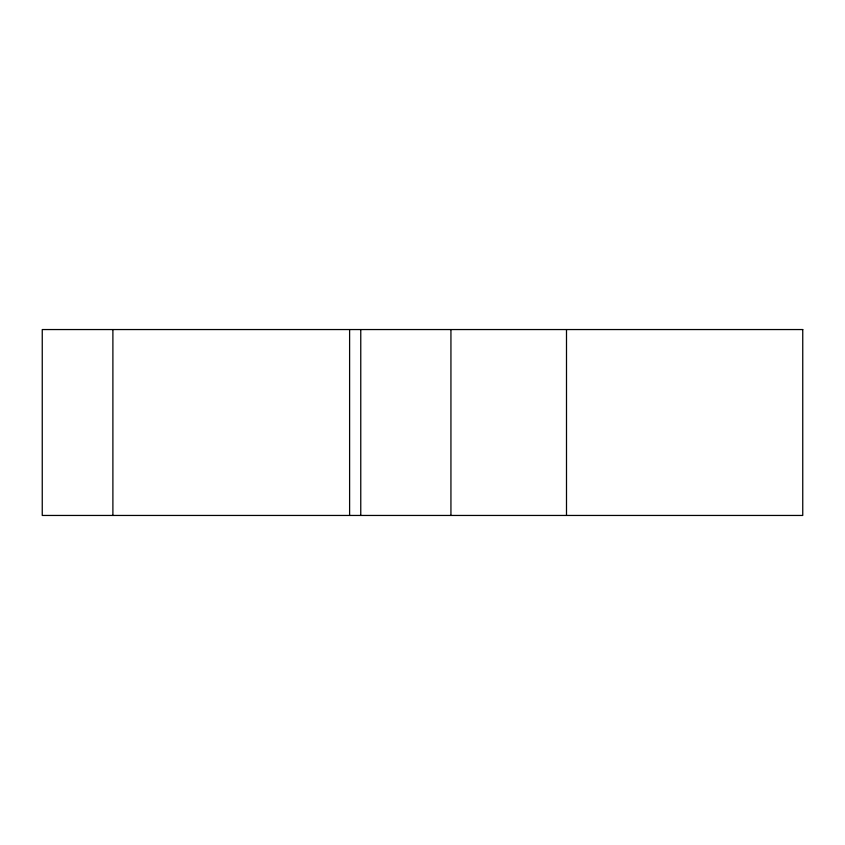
<?xml version="1.0" encoding="UTF-8"?>
<svg xmlns="http://www.w3.org/2000/svg" width="845" height="845" viewBox="0 0 845 845"><rect width="100%" height="100%" fill="white"/><g stroke="black" fill="none" stroke-linecap="round" stroke-linejoin="round"><path stroke-width="1.27" d="M566.499 329.55L566.499 515.45M450.934 329.55L450.934 515.45M360.762 329.55L360.762 515.45M349.608 329.55L349.608 515.45M112.892 329.55L112.892 515.45M802.75 329.55L42.25 329.55L42.25 515.45L802.75 515.45L802.75 329.55"/></g></svg>
